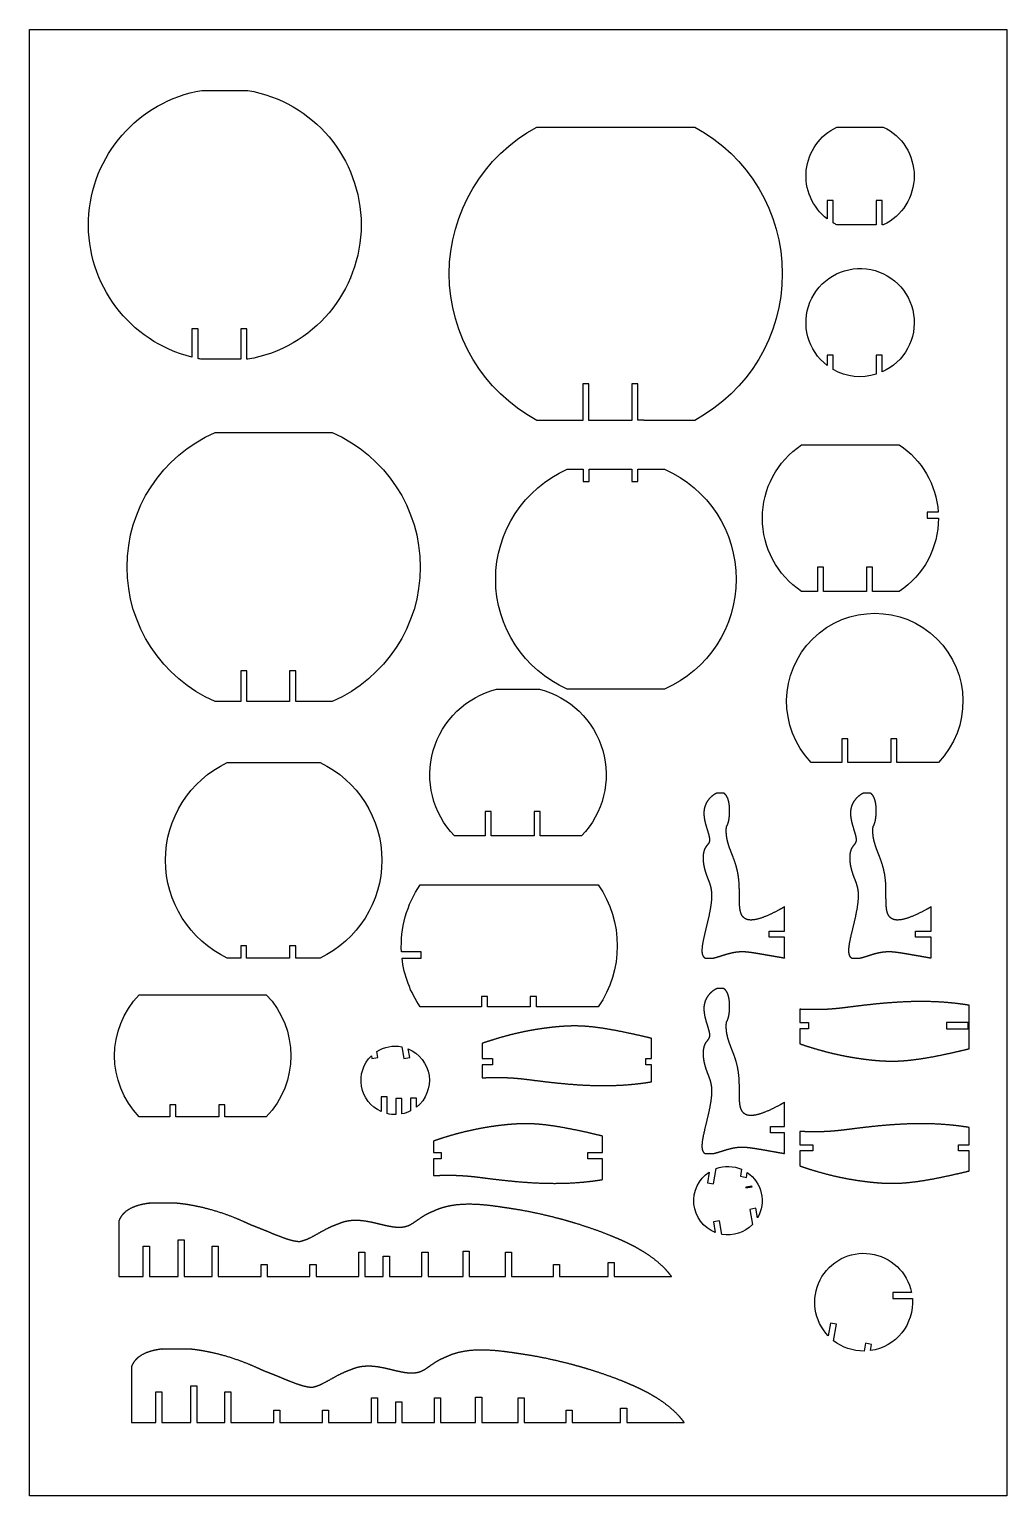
# Model space of a CAD drawing. Header units: inches. Extents: x -20 to 0, y -30 to 0.
import ezdxf

# ---------------------------------------------------------------- set-up
doc = ezdxf.new("R2010")
doc.units = ezdxf.units.IN
doc.layers.get('0').update_dxf_attribs({"linetype": 'CONTINUOUS'})

msp = doc.modelspace()

# ---------------------------------------------------------------- linework, layer by layer
for p, q in [((-5.779, -15.643), (-5.911, -15.643)), ((-2.779, -15.643), (-2.911, -15.643)), ((-4.529, -18.468), (-4.529, -17.969)), ((-1.529, -18.468), (-1.529, -17.969)), ((-4.847, -18.468), (-4.529, -18.468)), ((-4.847, -18.593), (-4.847, -18.468)), ((-4.529, -18.593), (-4.847, -18.593)), ((-4.529, -19.018), (-4.529, -18.593)), ((-1.849, -18.468), (-1.529, -18.468)), ((-1.849, -18.593), (-1.849, -18.468)), ((-1.529, -18.593), (-1.849, -18.593)), ((-1.529, -19.018), (-1.529, -18.593)), ((-6.154, -19.018), (-5.985, -19.018)), ((-3.154, -19.018), (-2.985, -19.018)), ((-5.779, -19.643), (-5.911, -19.643)), ((-4.216, -20.067), (-4.216, -20.339)), ((-0.755, -20.874), (-0.755, -19.985)), ((-4.216, -20.339), (-4.041, -20.339)), ((-4.041, -20.339), (-4.041, -20.464)), ((-7.255, -21.076), (-7.255, -20.661)), ((-4.041, -20.464), (-4.216, -20.464)), ((-4.216, -20.464), (-4.216, -20.772)), ((-10.716, -20.764), (-10.716, -21.076)), ((-10.716, -21.076), (-10.506, -21.076)), ((-10.506, -21.201), (-10.716, -21.201)), ((-10.716, -21.201), (-10.716, -21.469)), ((-10.506, -21.076), (-10.506, -21.201)), ((-7.369, -21.201), (-7.369, -21.076)), ((-7.369, -21.076), (-7.255, -21.076)), ((-7.255, -21.201), (-7.369, -21.201)), ((-7.255, -21.55), (-7.255, -21.201)), ((-4.529, -22.468), (-4.529, -21.969)), ((-4.816, -22.468), (-4.529, -22.468)), ((-4.816, -22.593), (-4.816, -22.468)), ((-0.755, -22.839), (-0.755, -22.485)), ((-11.716, -22.764), (-11.716, -22.999)), ((-8.255, -22.999), (-8.255, -22.661)), ((-4.529, -22.593), (-4.816, -22.593)), ((-4.529, -23.018), (-4.529, -22.593)), ((-4.216, -22.567), (-4.216, -22.839)), ((-11.716, -22.999), (-11.557, -22.999)), ((-11.557, -22.999), (-11.557, -23.124)), ((-8.554, -23.124), (-8.554, -22.999)), ((-8.554, -22.999), (-8.255, -22.999)), ((-6.154, -23.018), (-5.985, -23.018)), ((-4.216, -22.839), (-3.953, -22.839)), ((-3.953, -22.964), (-4.216, -22.964)), ((-4.216, -22.964), (-4.216, -23.272)), ((-3.953, -22.839), (-3.953, -22.964)), ((-0.971, -22.839), (-0.755, -22.839)), ((-0.971, -22.964), (-0.971, -22.839)), ((-0.755, -22.964), (-0.971, -22.964)), ((-0.755, -23.374), (-0.755, -22.964)), ((-11.557, -23.124), (-11.716, -23.124)), ((-11.716, -23.124), (-11.716, -23.469)), ((-8.255, -23.124), (-8.554, -23.124)), ((-8.255, -23.55), (-8.255, -23.124)), ((-16.972, -24.035), (-17.528, -24.035)), ((-18.153, -24.396), (-18.153, -25.535)), ((-16.94, -25.535), (-16.94, -24.785)), ((-16.94, -24.785), (-16.815, -24.785)), ((-16.815, -24.785), (-16.815, -25.535)), ((-17.653, -25.535), (-17.653, -24.91)), ((-17.653, -24.91), (-17.528, -24.91)), ((-17.528, -24.91), (-17.528, -25.535)), ((-16.243, -25.535), (-16.243, -24.91)), ((-16.243, -24.91), (-16.118, -24.91)), ((-16.118, -24.91), (-16.118, -25.535)), ((-13.243, -25.535), (-13.243, -25.035)), ((-13.243, -25.035), (-13.118, -25.035)), ((-13.118, -25.035), (-13.118, -25.535)), ((-12.743, -25.535), (-12.743, -25.117)), ((-12.743, -25.117), (-12.618, -25.117)), ((-12.618, -25.117), (-12.618, -25.535)), ((-11.95, -25.535), (-11.95, -25.035)), ((-11.95, -25.035), (-11.825, -25.035)), ((-11.825, -25.035), (-11.825, -25.535)), ((-11.11, -25.535), (-11.11, -25.018)), ((-11.11, -25.018), (-10.985, -25.018)), ((-10.985, -25.018), (-10.985, -25.535)), ((-10.243, -25.535), (-10.243, -25.035)), ((-10.243, -25.035), (-10.118, -25.035)), ((-10.118, -25.035), (-10.118, -25.535)), ((-15.243, -25.535), (-15.243, -25.285)), ((-15.243, -25.285), (-15.118, -25.285)), ((-15.118, -25.285), (-15.118, -25.535)), ((-14.243, -25.535), (-14.243, -25.285)), ((-14.243, -25.285), (-14.118, -25.285)), ((-14.118, -25.285), (-14.118, -25.535)), ((-9.259, -25.535), (-9.259, -25.285)), ((-9.259, -25.285), (-9.134, -25.285)), ((-9.134, -25.285), (-9.134, -25.535)), ((-8.143, -25.535), (-8.143, -25.248)), ((-8.143, -25.248), (-8.018, -25.248)), ((-8.018, -25.248), (-8.018, -25.535)), ((-18.153, -25.535), (-17.653, -25.535)), ((-17.528, -25.535), (-16.94, -25.535)), ((-16.815, -25.535), (-16.243, -25.535)), ((-16.118, -25.535), (-15.243, -25.535)), ((-15.118, -25.535), (-14.243, -25.535)), ((-14.118, -25.535), (-13.243, -25.535)), ((-13.118, -25.535), (-12.743, -25.535)), ((-12.618, -25.535), (-11.95, -25.535)), ((-11.825, -25.535), (-11.11, -25.535)), ((-10.985, -25.535), (-10.243, -25.535)), ((-10.118, -25.535), (-9.259, -25.535)), ((-9.134, -25.535), (-8.143, -25.535)), ((-8.018, -25.535), (-6.843, -25.535)), ((-16.715, -27.018), (-17.271, -27.018)), ((-17.896, -27.379), (-17.896, -28.518)), ((-17.396, -28.518), (-17.396, -27.893)), ((-17.396, -27.893), (-17.271, -27.893)), ((-17.271, -27.893), (-17.271, -28.518)), ((-16.683, -28.518), (-16.683, -27.768)), ((-16.683, -27.768), (-16.558, -27.768)), ((-16.558, -27.768), (-16.558, -28.518)), ((-15.985, -28.518), (-15.985, -27.893)), ((-15.985, -27.893), (-15.86, -27.893)), ((-15.86, -27.893), (-15.86, -28.518)), ((-12.985, -28.518), (-12.985, -28.016)), ((-12.985, -28.016), (-12.86, -28.016)), ((-12.86, -28.016), (-12.86, -28.518)), ((-12.485, -28.518), (-12.485, -28.1)), ((-12.485, -28.1), (-12.36, -28.1)), ((-12.36, -28.1), (-12.36, -28.518)), ((-11.693, -28.518), (-11.693, -28.018)), ((-11.693, -28.018), (-11.568, -28.018)), ((-11.568, -28.018), (-11.568, -28.518)), ((-10.853, -28.518), (-10.853, -28)), ((-10.853, -28), (-10.728, -28)), ((-10.728, -28), (-10.728, -28.518)), ((-9.985, -28.518), (-9.985, -28.018)), ((-9.985, -28.018), (-9.86, -28.018)), ((-9.86, -28.018), (-9.86, -28.518)), ((-14.985, -28.518), (-14.985, -28.268)), ((-14.985, -28.268), (-14.86, -28.268)), ((-14.86, -28.268), (-14.86, -28.518)), ((-13.985, -28.518), (-13.985, -28.268)), ((-13.985, -28.268), (-13.86, -28.268)), ((-13.86, -28.268), (-13.86, -28.518)), ((-9.002, -28.518), (-9.002, -28.268)), ((-9.002, -28.268), (-8.877, -28.268)), ((-8.877, -28.268), (-8.877, -28.518)), ((-7.885, -28.23), (-7.76, -28.23)), ((-7.885, -28.518), (-7.885, -28.23)), ((-7.76, -28.23), (-7.76, -28.518)), ((-17.896, -28.518), (-17.396, -28.518)), ((-17.271, -28.518), (-16.683, -28.518)), ((-16.558, -28.518), (-15.985, -28.518)), ((-15.86, -28.518), (-14.985, -28.518)), ((-14.86, -28.518), (-13.985, -28.518)), ((-13.86, -28.518), (-12.985, -28.518)), ((-12.86, -28.518), (-12.485, -28.518)), ((-12.36, -28.518), (-11.693, -28.518)), ((-11.568, -28.518), (-10.853, -28.518)), ((-10.728, -28.518), (-9.985, -28.518)), ((-9.86, -28.518), (-9.002, -28.518)), ((-8.877, -28.518), (-7.885, -28.518)), ((-7.76, -28.518), (-6.585, -28.518))]:
    msp.add_line(p, q)
for points in [[(0.015, -0.018), (0.015, -30.018), (-19.985, -30.018), (-19.985, -0.018)], [(-1.217, -20.339), (-1.217, -20.464), (-0.772, -20.464), (-0.772, -20.339)], [(-5.32, -23.722), (-5.197, -23.7), (-5.2, -23.684), (-5.323, -23.705)]]:
    msp.add_lwpolyline(points, close=True)
for points in [[(-15.533, -6.768), (-15.533, -6.143), (-15.658, -6.143), (-15.658, -6.768), (-16.457, -6.768, -0.006996), (-16.533, -6.753), (-16.533, -6.143), (-16.658, -6.143), (-16.658, -6.725, -0.812128), (-16.457, -1.268), (-15.514, -1.268, -0.84326), (-15.514, -6.768)], [(-7.658, -7.268), (-7.658, -8.018), (-8.533, -8.018), (-8.533, -7.268), (-8.658, -7.268), (-8.658, -8.018), (-9.601, -8.018, -0.597183), (-9.601, -2.018), (-6.369, -2.018, -0.597183), (-6.369, -8.018), (-7.408, -8.018), (-7.408, -8.014), (-7.533, -8.014), (-7.533, -7.268)], [(-2.533, -4.018), (-2.533, -3.52), (-2.658, -3.519), (-2.658, -4.018), (-3.46, -4.018, -0.018816), (-3.534, -3.979), (-3.534, -3.518), (-3.658, -3.518), (-3.658, -3.896, -0.561051), (-3.46, -2.018), (-2.511, -2.018, -0.632373), (-2.511, -4.018)], [(-2.533, -7.028), (-2.533, -6.686), (-2.658, -6.686), (-2.658, -7.075, -0.207357), (-3.533, -6.979), (-3.533, -6.686), (-3.658, -6.686), (-3.658, -6.896, -3.633713)], [(-14.658, -13.143), (-14.658, -13.768), (-15.533, -13.768), (-15.533, -13.143), (-15.658, -13.143), (-15.658, -13.768), (-16.184, -13.768, -0.654924), (-16.184, -8.268), (-13.787, -8.268, -0.654924), (-13.787, -13.768), (-14.533, -13.768), (-14.533, -13.143)], [(-1.61, -10.018), (-1.381, -10.018, -0.250926), (-2.185, -11.518), (-2.731, -11.518), (-2.731, -11.018), (-2.856, -11.018), (-2.856, -11.518), (-3.731, -11.518), (-3.731, -11.018), (-3.856, -11.018), (-3.856, -11.518), (-4.182, -11.518, -0.535574), (-4.182, -8.518), (-2.185, -8.518, -0.232556), (-1.386, -9.893), (-1.61, -9.893)], [(-7.53, -9.268), (-7.53, -9.018), (-6.985, -9.018, -0.650846), (-6.985, -13.518), (-8.978, -13.518, -0.650846), (-8.978, -9.018), (-8.655, -9.018), (-8.655, -9.268), (-8.527, -9.268), (-8.527, -9.018), (-7.655, -9.018), (-7.655, -9.268)], [(-2.358, -14.535), (-2.358, -15.018), (-3.236, -15.018), (-3.236, -14.535), (-3.361, -14.535), (-3.361, -15.018), (-3.985, -15.018, -2.347952), (-1.384, -15.018), (-2.233, -15.018), (-2.233, -14.535)], [(-9.658, -16.018), (-9.658, -16.518), (-10.533, -16.518), (-10.533, -16.018), (-10.658, -16.018), (-10.658, -16.518), (-11.286, -16.518, -0.576251), (-10.423, -13.518), (-9.548, -13.518, -0.576251), (-8.685, -16.518), (-9.533, -16.518), (-9.533, -16.018)], [(-14.533, -19.018), (-14.533, -18.768), (-14.658, -18.768), (-14.658, -19.018), (-15.539, -19.018), (-15.539, -18.768), (-15.658, -18.768), (-15.658, -19.018), (-15.934, -19.018, -0.632373), (-15.934, -15.018), (-14.036, -15.018, -0.632373), (-14.036, -19.018)], [(-9.735, -19.805), (-9.735, -20.018), (-10.61, -20.018), (-10.61, -19.805), (-10.735, -19.805), (-10.735, -20.018), (-11.985, -20.018, -0.12263), (-12.359, -19.018), (-11.966, -19.018), (-11.966, -18.893), (-12.37, -18.893, -0.166032), (-11.985, -17.518), (-8.343, -17.518, -0.31016), (-8.343, -20.018), (-9.61, -20.018), (-9.61, -19.805)], [(-15.985, -22.268), (-15.985, -22.018), (-16.11, -22.018), (-16.11, -22.268), (-16.985, -22.268), (-16.985, -22.018), (-17.11, -22.018), (-17.11, -22.268), (-17.738, -22.268, -0.40262), (-17.738, -19.768), (-15.137, -19.768, -0.40262), (-15.137, -22.268)], [(-12.187, -21.888), (-12.187, -22.147, -0.066342), (-12.362, -22.207), (-12.362, -21.89), (-12.487, -21.89), (-12.487, -22.221, -0.063124), (-12.662, -22.201), (-12.662, -21.857), (-12.787, -21.857), (-12.787, -22.159, -0.529733), (-12.985, -21.018), (-12.976, -21.074), (-12.852, -21.052), (-12.874, -20.93, -0.191608), (-12.366, -20.833), (-12.323, -21.076), (-12.2, -21.055), (-12.232, -20.874, -0.571181), (-12.062, -22.068), (-12.062, -21.888)], [(-5.312, -23.506), (-5.295, -23.404, -0.393019), (-5.085, -24.334), (-5.12, -24.138), (-5.243, -24.16), (-5.188, -24.47, -0.249335), (-5.814, -24.671), (-5.862, -24.396), (-5.985, -24.418), (-5.948, -24.633, -0.608639), (-6.072, -23.396), (-6.111, -23.618), (-5.988, -23.64), (-5.933, -23.326, -0.193819), (-5.41, -23.34), (-5.435, -23.484)], [(-2.752, -26.922), (-2.875, -26.9), (-2.903, -27.059, -0.169411), (-3.527, -26.848), (-3.467, -26.508), (-3.59, -26.487), (-3.637, -26.749, -1.328044), (-1.933, -25.859), (-2.316, -25.859), (-2.316, -25.984), (-1.915, -25.984, -0.395724), (-2.774, -27.05)]]:
    msp.add_lwpolyline(points, format="xyb", close=True)
for points, knots in [([(-5.911, -15.643), (-5.912, -15.643), (-5.928, -15.649), (-5.958, -15.663), (-6.003, -15.692), (-6.06, -15.741), (-6.118, -15.814), (-6.159, -15.896), (-6.182, -15.986), (-6.185, -16.082), (-6.171, -16.185), (-6.145, -16.29), (-6.112, -16.394), (-6.083, -16.488), (-6.065, -16.567), (-6.064, -16.628), (-6.082, -16.672), (-6.113, -16.708), (-6.149, -16.751), (-6.178, -16.811), (-6.197, -16.891), (-6.201, -16.987), (-6.191, -17.091), (-6.17, -17.194), (-6.141, -17.289), (-6.109, -17.375), (-6.077, -17.454), (-6.05, -17.532), (-6.03, -17.615), (-6.021, -17.709), (-6.024, -17.818), (-6.038, -17.941), (-6.061, -18.076), (-6.092, -18.221), (-6.128, -18.369), (-6.164, -18.515), (-6.195, -18.652), (-6.218, -18.775), (-6.226, -18.878), (-6.217, -18.949), (-6.196, -18.988), (-6.175, -19.007), (-6.16, -19.015), (-6.154, -19.018)], [0.1681658, 0.1681658, 0.1681658, 0.1681658, 0.1681658, 0.1681658, 0.1692308, 0.1846154, 0.2, 0.2153846, 0.2307692, 0.2461538, 0.2615385, 0.2769231, 0.2923077, 0.3076923, 0.3230769, 0.3384615, 0.3538462, 0.3692308, 0.3846154, 0.4, 0.4153846, 0.4307692, 0.4461538, 0.4615385, 0.4769231, 0.4923077, 0.5076923, 0.5230769, 0.5384615, 0.5538462, 0.5692308, 0.5846154, 0.6, 0.6153846, 0.6307692, 0.6461538, 0.6615385, 0.6769231, 0.6923077, 0.7076923, 0.7230769, 0.7384615, 0.7460269, 0.7460269, 0.7460269, 0.7460269, 0.7460269, 0.7460269]), ([(-5.719, -16.33), (-5.714, -16.322), (-5.703, -16.303), (-5.689, -16.271), (-5.673, -16.218), (-5.66, -16.137), (-5.653, -16.044), (-5.654, -15.943), (-5.665, -15.842), (-5.688, -15.751), (-5.718, -15.694), (-5.747, -15.663), (-5.768, -15.648), (-5.779, -15.643)], [0, 0, 0, 0, 0, 0, 0.0153846, 0.0307692, 0.0461538, 0.0615385, 0.0769231, 0.0923077, 0.1076923, 0.1230769, 0.1380945, 0.1380945, 0.1380945, 0.1380945, 0.1380945, 0.1380945]), ([(-2.911, -15.643), (-2.912, -15.643), (-2.928, -15.649), (-2.958, -15.663), (-3.003, -15.692), (-3.06, -15.741), (-3.118, -15.814), (-3.159, -15.896), (-3.182, -15.986), (-3.185, -16.082), (-3.171, -16.185), (-3.145, -16.29), (-3.112, -16.394), (-3.083, -16.488), (-3.065, -16.567), (-3.064, -16.628), (-3.082, -16.672), (-3.113, -16.708), (-3.149, -16.751), (-3.178, -16.811), (-3.197, -16.891), (-3.201, -16.987), (-3.191, -17.091), (-3.17, -17.194), (-3.141, -17.289), (-3.109, -17.375), (-3.077, -17.454), (-3.05, -17.532), (-3.03, -17.615), (-3.021, -17.709), (-3.024, -17.818), (-3.038, -17.941), (-3.061, -18.076), (-3.092, -18.221), (-3.128, -18.369), (-3.164, -18.515), (-3.195, -18.652), (-3.218, -18.775), (-3.226, -18.878), (-3.217, -18.949), (-3.196, -18.988), (-3.175, -19.007), (-3.16, -19.015), (-3.154, -19.018)], [0.1681658, 0.1681658, 0.1681658, 0.1681658, 0.1681658, 0.1681658, 0.1692308, 0.1846154, 0.2, 0.2153846, 0.2307692, 0.2461538, 0.2615385, 0.2769231, 0.2923077, 0.3076923, 0.3230769, 0.3384615, 0.3538462, 0.3692308, 0.3846154, 0.4, 0.4153846, 0.4307692, 0.4461538, 0.4615385, 0.4769231, 0.4923077, 0.5076923, 0.5230769, 0.5384615, 0.5538462, 0.5692308, 0.5846154, 0.6, 0.6153846, 0.6307692, 0.6461538, 0.6615385, 0.6769231, 0.6923077, 0.7076923, 0.7230769, 0.7384615, 0.7460269, 0.7460269, 0.7460269, 0.7460269, 0.7460269, 0.7460269]), ([(-2.719, -16.33), (-2.714, -16.322), (-2.703, -16.303), (-2.689, -16.271), (-2.673, -16.218), (-2.66, -16.137), (-2.653, -16.044), (-2.654, -15.943), (-2.665, -15.842), (-2.688, -15.751), (-2.718, -15.694), (-2.747, -15.663), (-2.768, -15.648), (-2.779, -15.643)], [0, 0, 0, 0, 0, 0, 0.0153846, 0.0307692, 0.0461538, 0.0615385, 0.0769231, 0.0923077, 0.1076923, 0.1230769, 0.1380945, 0.1380945, 0.1380945, 0.1380945, 0.1380945, 0.1380945]), ([(-5.985, -19.018), (-5.981, -19.017), (-5.958, -19.011), (-5.916, -19), (-5.852, -18.981), (-5.766, -18.953), (-5.668, -18.923), (-5.576, -18.901), (-5.489, -18.888), (-5.405, -18.884), (-5.321, -18.887), (-5.234, -18.897), (-5.141, -18.911), (-5.04, -18.928), (-4.929, -18.947), (-4.807, -18.969), (-4.702, -18.987), (-4.617, -19.002), (-4.559, -19.012), (-4.529, -19.018)], [0.780895, 0.780895, 0.780895, 0.780895, 0.780895, 0.780895, 0.7846154, 0.8, 0.8153846, 0.8307692, 0.8461538, 0.8615385, 0.8769231, 0.8923077, 0.9076923, 0.9230769, 0.9384615, 0.9538462, 0.9692308, 0.9846154, 1, 1, 1, 1, 1, 1]), ([(-2.985, -19.018), (-2.981, -19.017), (-2.958, -19.011), (-2.916, -19), (-2.852, -18.981), (-2.766, -18.953), (-2.668, -18.923), (-2.576, -18.901), (-2.489, -18.888), (-2.405, -18.884), (-2.321, -18.887), (-2.234, -18.897), (-2.141, -18.911), (-2.04, -18.928), (-1.929, -18.947), (-1.807, -18.969), (-1.702, -18.987), (-1.617, -19.002), (-1.559, -19.012), (-1.529, -19.018)], [0.780895, 0.780895, 0.780895, 0.780895, 0.780895, 0.780895, 0.7846154, 0.8, 0.8153846, 0.8307692, 0.8461538, 0.8615385, 0.8769231, 0.8923077, 0.9076923, 0.9230769, 0.9384615, 0.9538462, 0.9692308, 0.9846154, 1, 1, 1, 1, 1, 1]), ([(-5.911, -19.643), (-5.912, -19.643), (-5.928, -19.649), (-5.958, -19.663), (-6.003, -19.692), (-6.06, -19.741), (-6.118, -19.814), (-6.159, -19.896), (-6.182, -19.986), (-6.185, -20.082), (-6.171, -20.185), (-6.145, -20.29), (-6.112, -20.394), (-6.083, -20.488), (-6.065, -20.567), (-6.064, -20.628), (-6.082, -20.672), (-6.113, -20.708), (-6.149, -20.751), (-6.178, -20.811), (-6.197, -20.891), (-6.201, -20.987), (-6.191, -21.091), (-6.17, -21.194), (-6.141, -21.289), (-6.109, -21.375), (-6.077, -21.454), (-6.05, -21.532), (-6.03, -21.615), (-6.021, -21.709), (-6.024, -21.818), (-6.038, -21.941), (-6.061, -22.076), (-6.092, -22.221), (-6.128, -22.369), (-6.164, -22.515), (-6.195, -22.652), (-6.218, -22.775), (-6.226, -22.878), (-6.217, -22.949), (-6.196, -22.988), (-6.175, -23.007), (-6.16, -23.015), (-6.154, -23.018)], [0.1681658, 0.1681658, 0.1681658, 0.1681658, 0.1681658, 0.1681658, 0.1692308, 0.1846154, 0.2, 0.2153846, 0.2307692, 0.2461538, 0.2615385, 0.2769231, 0.2923077, 0.3076923, 0.3230769, 0.3384615, 0.3538462, 0.3692308, 0.3846154, 0.4, 0.4153846, 0.4307692, 0.4461538, 0.4615385, 0.4769231, 0.4923077, 0.5076923, 0.5230769, 0.5384615, 0.5538462, 0.5692308, 0.5846154, 0.6, 0.6153846, 0.6307692, 0.6461538, 0.6615385, 0.6769231, 0.6923077, 0.7076923, 0.7230769, 0.7384615, 0.7460269, 0.7460269, 0.7460269, 0.7460269, 0.7460269, 0.7460269]), ([(-5.719, -20.33), (-5.714, -20.322), (-5.703, -20.303), (-5.689, -20.271), (-5.673, -20.218), (-5.66, -20.137), (-5.653, -20.044), (-5.654, -19.943), (-5.665, -19.842), (-5.688, -19.751), (-5.718, -19.694), (-5.747, -19.663), (-5.768, -19.648), (-5.779, -19.643)], [0, 0, 0, 0, 0, 0, 0.0153846, 0.0307692, 0.0461538, 0.0615385, 0.0769231, 0.0923077, 0.1076923, 0.1230769, 0.1380945, 0.1380945, 0.1380945, 0.1380945, 0.1380945, 0.1380945]), ([(-5.985, -23.018), (-5.981, -23.017), (-5.958, -23.011), (-5.916, -23), (-5.852, -22.981), (-5.766, -22.953), (-5.668, -22.923), (-5.576, -22.901), (-5.489, -22.888), (-5.405, -22.884), (-5.321, -22.887), (-5.234, -22.897), (-5.141, -22.911), (-5.04, -22.928), (-4.929, -22.947), (-4.807, -22.969), (-4.702, -22.987), (-4.617, -23.002), (-4.559, -23.012), (-4.529, -23.018)], [0.780895, 0.780895, 0.780895, 0.780895, 0.780895, 0.780895, 0.7846154, 0.8, 0.8153846, 0.8307692, 0.8461538, 0.8615385, 0.8769231, 0.8923077, 0.9076923, 0.9230769, 0.9384615, 0.9538462, 0.9692308, 0.9846154, 1, 1, 1, 1, 1, 1]), ([(-17.528, -24.035), (-17.529, -24.035), (-17.579, -24.041), (-17.675, -24.056), (-17.806, -24.088), (-17.952, -24.148), (-18.058, -24.233), (-18.115, -24.309), (-18.142, -24.366), (-18.153, -24.396)], [-0.08012292, -0.08012292, -0.08012292, -0.08012292, -0.08012292, -0.08012292, -0.08, -0.06, -0.04, -0.02, 0, 0, 0, 0, 0, 0]), ([(-16.94, -24.038), (-16.944, -24.038), (-16.951, -24.037), (-16.957, -24.037), (-16.963, -24.036), (-16.97, -24.035), (-16.972, -24.035)], [-0.121244724, -0.121244724, -0.121244724, -0.121244724, -0.121244724, -0.121244724, -0.12, -0.119224011, -0.119224011, -0.119224011, -0.119224011, -0.119224011, -0.119224011]), ([(-15.448, -24.482), (-15.494, -24.46), (-15.596, -24.412), (-15.76, -24.339), (-15.996, -24.247), (-16.281, -24.159), (-16.515, -24.104), (-16.681, -24.073), (-16.781, -24.058), (-16.815, -24.054)], [-0.21714596, -0.21714596, -0.21714596, -0.21714596, -0.21714596, -0.21714596, -0.2, -0.18, -0.16, -0.14, -0.12912407, -0.12912407, -0.12912407, -0.12912407, -0.12912407, -0.12912407]), ([(-11.895, -24.285), (-11.909, -24.293), (-11.956, -24.321), (-12.029, -24.37), (-12.094, -24.419), (-12.155, -24.46), (-12.208, -24.488), (-12.235, -24.499), (-12.236, -24.5)], [-0.68831567, -0.68831567, -0.68831567, -0.68831567, -0.68831567, -0.68831567, -0.68, -0.66, -0.64, -0.63908219, -0.63908219, -0.63908219, -0.63908219, -0.63908219, -0.63908219]), ([(-11.717, -24.2), (-11.732, -24.206), (-11.771, -24.221), (-11.808, -24.238), (-11.843, -24.256), (-11.875, -24.274), (-11.895, -24.285)], [-0.70678749, -0.70678749, -0.70678749, -0.70678749, -0.70678749, -0.70678749, -0.7, -0.68831567, -0.68831567, -0.68831567, -0.68831567, -0.68831567, -0.68831567]), ([(-10.243, -24.128), (-10.264, -24.125), (-10.35, -24.111), (-10.498, -24.089), (-10.704, -24.065), (-10.955, -24.05), (-11.219, -24.059), (-11.424, -24.092), (-11.564, -24.134), (-11.654, -24.17), (-11.704, -24.193), (-11.717, -24.2)], [-0.7464832, -0.7464832, -0.7464832, -0.7464832, -0.7464832, -0.7464832, -0.74, -0.72, -0.7, -0.68, -0.66, -0.64, -0.6322467, -0.6322467, -0.6322467, -0.6322467, -0.6322467, -0.6322467]), ([(-8.98, -24.396), (-9.029, -24.382), (-9.166, -24.344), (-9.395, -24.285), (-9.652, -24.227), (-9.908, -24.178), (-10.108, -24.147), (-10.219, -24.131), (-10.243, -24.128)], [-0.8513962, -0.8513962, -0.8513962, -0.8513962, -0.8513962, -0.8513962, -0.84, -0.82, -0.8, -0.79447447, -0.79447447, -0.79447447, -0.79447447, -0.79447447, -0.79447447]), ([(-15.088, -24.624), (-15.132, -24.606), (-15.204, -24.577), (-15.276, -24.548), (-15.349, -24.519), (-15.421, -24.492), (-15.448, -24.482)], [-0.33868479, -0.33868479, -0.33868479, -0.33868479, -0.33868479, -0.33868479, -0.32, -0.30841706, -0.30841706, -0.30841706, -0.30841706, -0.30841706, -0.30841706]), ([(-13.679, -24.467), (-13.681, -24.467), (-13.723, -24.481), (-13.804, -24.512), (-13.922, -24.567), (-14.069, -24.652), (-14.218, -24.738), (-14.329, -24.789), (-14.406, -24.812), (-14.45, -24.822), (-14.461, -24.824)], [-0.40069205, -0.40069205, -0.40069205, -0.40069205, -0.40069205, -0.40069205, -0.4, -0.38, -0.36, -0.34, -0.32, -0.31335102, -0.31335102, -0.31335102, -0.31335102, -0.31335102, -0.31335102]), ([(-13.443, -24.396), (-13.481, -24.402), (-13.531, -24.412), (-13.578, -24.426), (-13.624, -24.443), (-13.669, -24.462), (-13.679, -24.467)], [-0.51804557, -0.51804557, -0.51804557, -0.51804557, -0.51804557, -0.51804557, -0.5, -0.49440441, -0.49440441, -0.49440441, -0.49440441, -0.49440441, -0.49440441]), ([(-12.743, -24.482), (-12.785, -24.472), (-12.873, -24.45), (-13.011, -24.416), (-13.157, -24.389), (-13.299, -24.382), (-13.392, -24.389), (-13.439, -24.396), (-13.443, -24.396)], [-0.5798266, -0.5798266, -0.5798266, -0.5798266, -0.5798266, -0.5798266, -0.56, -0.54, -0.52, -0.51804557, -0.51804557, -0.51804557, -0.51804557, -0.51804557, -0.51804557]), ([(-12.236, -24.5), (-12.261, -24.509), (-12.312, -24.524), (-12.391, -24.536), (-12.487, -24.533), (-12.595, -24.514), (-12.677, -24.497), (-12.728, -24.486), (-12.743, -24.482)], [-0.55913553, -0.55913553, -0.55913553, -0.55913553, -0.55913553, -0.55913553, -0.54, -0.52, -0.5, -0.49183599, -0.49183599, -0.49183599, -0.49183599, -0.49183599, -0.49183599]), ([(-7.887, -24.785), (-7.911, -24.774), (-8.004, -24.734), (-8.172, -24.663), (-8.385, -24.583), (-8.612, -24.506), (-8.818, -24.443), (-8.942, -24.407), (-8.98, -24.396)], [-0.90710871, -0.90710871, -0.90710871, -0.90710871, -0.90710871, -0.90710871, -0.9, -0.88, -0.86, -0.8513962, -0.8513962, -0.8513962, -0.8513962, -0.8513962, -0.8513962]), ([(-14.461, -24.824), (-14.494, -24.821), (-14.565, -24.812), (-14.679, -24.785), (-14.804, -24.74), (-14.939, -24.686), (-15.035, -24.646), (-15.085, -24.626), (-15.088, -24.624)], [-0.3988163, -0.3988163, -0.3988163, -0.3988163, -0.3988163, -0.3988163, -0.38, -0.36, -0.34, -0.33868479, -0.33868479, -0.33868479, -0.33868479, -0.33868479, -0.33868479]), ([(-7.574, -24.938), (-7.616, -24.915), (-7.677, -24.883), (-7.739, -24.853), (-7.803, -24.823), (-7.869, -24.793), (-7.887, -24.785)], [-0.91811807, -0.91811807, -0.91811807, -0.91811807, -0.91811807, -0.91811807, -0.9, -0.89335672, -0.89335672, -0.89335672, -0.89335672, -0.89335672, -0.89335672]), ([(-6.843, -25.535), (-6.867, -25.503), (-6.917, -25.438), (-7.002, -25.344), (-7.132, -25.223), (-7.29, -25.107), (-7.422, -25.023), (-7.518, -24.969), (-7.569, -24.94), (-7.574, -24.938)], [-1, -1, -1, -1, -1, -1, -0.98, -0.96, -0.94, -0.92, -0.91811807, -0.91811807, -0.91811807, -0.91811807, -0.91811807, -0.91811807]), ([(-17.271, -27.018), (-17.271, -27.018), (-17.322, -27.024), (-17.418, -27.039), (-17.549, -27.07), (-17.695, -27.131), (-17.801, -27.215), (-17.857, -27.292), (-17.885, -27.349), (-17.896, -27.379)], [-0.08012292, -0.08012292, -0.08012292, -0.08012292, -0.08012292, -0.08012292, -0.08, -0.06, -0.04, -0.02, 0, 0, 0, 0, 0, 0]), ([(-16.683, -27.021), (-16.687, -27.02), (-16.693, -27.02), (-16.7, -27.019), (-16.706, -27.018), (-16.712, -27.018), (-16.715, -27.018)], [-0.121244724, -0.121244724, -0.121244724, -0.121244724, -0.121244724, -0.121244724, -0.12, -0.119224011, -0.119224011, -0.119224011, -0.119224011, -0.119224011, -0.119224011]), ([(-15.191, -27.464), (-15.237, -27.442), (-15.338, -27.394), (-15.503, -27.322), (-15.739, -27.23), (-16.024, -27.141), (-16.258, -27.086), (-16.424, -27.056), (-16.523, -27.041), (-16.558, -27.036)], [-0.21714596, -0.21714596, -0.21714596, -0.21714596, -0.21714596, -0.21714596, -0.2, -0.18, -0.16, -0.14, -0.12912407, -0.12912407, -0.12912407, -0.12912407, -0.12912407, -0.12912407]), ([(-11.638, -27.268), (-11.652, -27.276), (-11.699, -27.304), (-11.772, -27.353), (-11.837, -27.401), (-11.898, -27.443), (-11.95, -27.47), (-11.978, -27.482), (-11.979, -27.482)], [-0.68831567, -0.68831567, -0.68831567, -0.68831567, -0.68831567, -0.68831567, -0.68, -0.66, -0.64, -0.63908219, -0.63908219, -0.63908219, -0.63908219, -0.63908219, -0.63908219]), ([(-11.46, -27.182), (-11.475, -27.188), (-11.514, -27.204), (-11.551, -27.221), (-11.585, -27.238), (-11.618, -27.256), (-11.638, -27.268)], [-0.70678749, -0.70678749, -0.70678749, -0.70678749, -0.70678749, -0.70678749, -0.7, -0.68831567, -0.68831567, -0.68831567, -0.68831567, -0.68831567, -0.68831567]), ([(-9.985, -27.111), (-10.007, -27.107), (-10.092, -27.093), (-10.241, -27.072), (-10.446, -27.048), (-10.698, -27.032), (-10.962, -27.041), (-11.167, -27.074), (-11.307, -27.116), (-11.397, -27.153), (-11.446, -27.176), (-11.46, -27.182)], [-0.7464832, -0.7464832, -0.7464832, -0.7464832, -0.7464832, -0.7464832, -0.74, -0.72, -0.7, -0.68, -0.66, -0.64, -0.6322467, -0.6322467, -0.6322467, -0.6322467, -0.6322467, -0.6322467]), ([(-8.722, -27.379), (-8.772, -27.365), (-8.909, -27.327), (-9.138, -27.268), (-9.395, -27.209), (-9.651, -27.16), (-9.851, -27.129), (-9.962, -27.114), (-9.985, -27.111)], [-0.8513962, -0.8513962, -0.8513962, -0.8513962, -0.8513962, -0.8513962, -0.84, -0.82, -0.8, -0.79447447, -0.79447447, -0.79447447, -0.79447447, -0.79447447, -0.79447447]), ([(-14.831, -27.607), (-14.875, -27.589), (-14.946, -27.559), (-15.019, -27.53), (-15.092, -27.502), (-15.163, -27.475), (-15.191, -27.464)], [-0.33868479, -0.33868479, -0.33868479, -0.33868479, -0.33868479, -0.33868479, -0.32, -0.30841706, -0.30841706, -0.30841706, -0.30841706, -0.30841706, -0.30841706]), ([(-13.422, -27.449), (-13.423, -27.45), (-13.465, -27.464), (-13.547, -27.494), (-13.664, -27.55), (-13.812, -27.634), (-13.961, -27.72), (-14.071, -27.771), (-14.148, -27.795), (-14.193, -27.804), (-14.204, -27.806)], [-0.40069205, -0.40069205, -0.40069205, -0.40069205, -0.40069205, -0.40069205, -0.4, -0.38, -0.36, -0.34, -0.32, -0.31335102, -0.31335102, -0.31335102, -0.31335102, -0.31335102, -0.31335102]), ([(-13.186, -27.379), (-13.224, -27.384), (-13.273, -27.394), (-13.321, -27.408), (-13.367, -27.425), (-13.412, -27.445), (-13.422, -27.449)], [-0.51804557, -0.51804557, -0.51804557, -0.51804557, -0.51804557, -0.51804557, -0.5, -0.49440441, -0.49440441, -0.49440441, -0.49440441, -0.49440441, -0.49440441]), ([(-12.485, -27.465), (-12.528, -27.454), (-12.616, -27.432), (-12.754, -27.398), (-12.9, -27.371), (-13.042, -27.365), (-13.134, -27.372), (-13.181, -27.378), (-13.186, -27.379)], [-0.5798266, -0.5798266, -0.5798266, -0.5798266, -0.5798266, -0.5798266, -0.56, -0.54, -0.52, -0.51804557, -0.51804557, -0.51804557, -0.51804557, -0.51804557, -0.51804557]), ([(-11.979, -27.482), (-12.004, -27.491), (-12.055, -27.506), (-12.134, -27.518), (-12.23, -27.515), (-12.337, -27.497), (-12.42, -27.479), (-12.471, -27.468), (-12.485, -27.465)], [-0.55913553, -0.55913553, -0.55913553, -0.55913553, -0.55913553, -0.55913553, -0.54, -0.52, -0.5, -0.49183599, -0.49183599, -0.49183599, -0.49183599, -0.49183599, -0.49183599]), ([(-7.629, -27.768), (-7.653, -27.757), (-7.746, -27.716), (-7.915, -27.646), (-8.128, -27.565), (-8.355, -27.489), (-8.561, -27.425), (-8.685, -27.389), (-8.722, -27.379)], [-0.90710871, -0.90710871, -0.90710871, -0.90710871, -0.90710871, -0.90710871, -0.9, -0.88, -0.86, -0.8513962, -0.8513962, -0.8513962, -0.8513962, -0.8513962, -0.8513962]), ([(-14.204, -27.806), (-14.237, -27.804), (-14.308, -27.794), (-14.422, -27.767), (-14.547, -27.722), (-14.682, -27.668), (-14.778, -27.629), (-14.828, -27.608), (-14.831, -27.607)], [-0.3988163, -0.3988163, -0.3988163, -0.3988163, -0.3988163, -0.3988163, -0.38, -0.36, -0.34, -0.33868479, -0.33868479, -0.33868479, -0.33868479, -0.33868479, -0.33868479]), ([(-7.316, -27.92), (-7.359, -27.897), (-7.419, -27.866), (-7.481, -27.835), (-7.546, -27.805), (-7.612, -27.775), (-7.629, -27.768)], [-0.91811807, -0.91811807, -0.91811807, -0.91811807, -0.91811807, -0.91811807, -0.9, -0.89335672, -0.89335672, -0.89335672, -0.89335672, -0.89335672, -0.89335672]), ([(-6.585, -28.518), (-6.609, -28.485), (-6.66, -28.42), (-6.745, -28.326), (-6.875, -28.206), (-7.032, -28.09), (-7.165, -28.006), (-7.26, -27.951), (-7.312, -27.923), (-7.316, -27.92)], [-1, -1, -1, -1, -1, -1, -0.98, -0.96, -0.94, -0.92, -0.91811807, -0.91811807, -0.91811807, -0.91811807, -0.91811807, -0.91811807])]:
    msp.add_open_spline(points, degree=5, knots=knots)
for points in [[(-4.529, -17.969), (-4.583, -18), (-4.685, -18.057), (-4.826, -18.129), (-4.99, -18.2), (-5.156, -18.245), (-5.282, -18.246), (-5.37, -18.205), (-5.424, -18.126), (-5.449, -18.013), (-5.456, -17.875), (-5.455, -17.722), (-5.455, -17.562), (-5.464, -17.405), (-5.488, -17.257), (-5.524, -17.118), (-5.568, -16.99), (-5.616, -16.871), (-5.66, -16.758), (-5.695, -16.648), (-5.718, -16.54), (-5.725, -16.456), (-5.725, -16.393), (-5.721, -16.351), (-5.719, -16.33)], [(-1.529, -17.969), (-1.583, -18), (-1.685, -18.057), (-1.826, -18.129), (-1.99, -18.2), (-2.156, -18.245), (-2.282, -18.246), (-2.37, -18.205), (-2.424, -18.126), (-2.449, -18.013), (-2.456, -17.875), (-2.455, -17.722), (-2.455, -17.562), (-2.464, -17.405), (-2.488, -17.257), (-2.524, -17.118), (-2.568, -16.99), (-2.616, -16.871), (-2.66, -16.758), (-2.695, -16.648), (-2.718, -16.54), (-2.725, -16.456), (-2.725, -16.393), (-2.721, -16.351), (-2.719, -16.33)], [(-0.755, -19.985), (-0.794, -19.978), (-0.872, -19.966), (-0.99, -19.95), (-1.15, -19.932), (-1.357, -19.917), (-1.568, -19.908), (-1.783, -19.906), (-2, -19.911), (-2.217, -19.922), (-2.43, -19.937), (-2.634, -19.955), (-2.825, -19.976), (-3, -19.996), (-3.156, -20.016), (-3.295, -20.034), (-3.422, -20.049), (-3.541, -20.06), (-3.661, -20.069), (-3.786, -20.073), (-3.919, -20.075), (-4.033, -20.073), (-4.122, -20.07), (-4.184, -20.068), (-4.216, -20.067)], [(-4.529, -21.969), (-4.583, -22), (-4.685, -22.057), (-4.826, -22.129), (-4.99, -22.2), (-5.156, -22.245), (-5.282, -22.246), (-5.37, -22.205), (-5.424, -22.126), (-5.449, -22.013), (-5.456, -21.875), (-5.455, -21.722), (-5.455, -21.562), (-5.464, -21.405), (-5.488, -21.257), (-5.524, -21.118), (-5.568, -20.99), (-5.616, -20.871), (-5.66, -20.758), (-5.695, -20.648), (-5.718, -20.54), (-5.725, -20.456), (-5.725, -20.393), (-5.721, -20.351), (-5.719, -20.33)], [(-7.255, -20.661), (-7.308, -20.649), (-7.413, -20.623), (-7.563, -20.588), (-7.753, -20.547), (-7.972, -20.503), (-8.172, -20.467), (-8.355, -20.44), (-8.521, -20.421), (-8.673, -20.41), (-8.816, -20.406), (-8.953, -20.409), (-9.091, -20.417), (-9.233, -20.429), (-9.381, -20.446), (-9.535, -20.467), (-9.695, -20.493), (-9.859, -20.525), (-10.027, -20.561), (-10.197, -20.603), (-10.368, -20.651), (-10.506, -20.693), (-10.611, -20.727), (-10.681, -20.751), (-10.716, -20.764)], [(-4.216, -20.772), (-4.181, -20.784), (-4.111, -20.808), (-4.006, -20.842), (-3.868, -20.884), (-3.697, -20.932), (-3.527, -20.974), (-3.359, -21.011), (-3.195, -21.042), (-3.035, -21.068), (-2.881, -21.089), (-2.733, -21.106), (-2.591, -21.119), (-2.453, -21.126), (-2.316, -21.129), (-2.173, -21.125), (-2.021, -21.114), (-1.855, -21.095), (-1.672, -21.068), (-1.472, -21.033), (-1.253, -20.989), (-1.063, -20.947), (-0.913, -20.912), (-0.808, -20.887), (-0.755, -20.874)], [(-10.716, -21.469), (-10.684, -21.467), (-10.622, -21.465), (-10.533, -21.462), (-10.419, -21.46), (-10.286, -21.462), (-10.161, -21.467), (-10.041, -21.475), (-9.922, -21.486), (-9.795, -21.501), (-9.656, -21.519), (-9.5, -21.539), (-9.325, -21.559), (-9.134, -21.58), (-8.93, -21.598), (-8.717, -21.614), (-8.5, -21.624), (-8.283, -21.629), (-8.068, -21.627), (-7.857, -21.619), (-7.65, -21.603), (-7.49, -21.585), (-7.372, -21.569), (-7.294, -21.557), (-7.255, -21.55)], [(-8.255, -22.661), (-8.308, -22.649), (-8.413, -22.623), (-8.563, -22.588), (-8.753, -22.547), (-8.972, -22.503), (-9.172, -22.467), (-9.355, -22.44), (-9.521, -22.421), (-9.673, -22.41), (-9.816, -22.406), (-9.953, -22.409), (-10.091, -22.417), (-10.233, -22.429), (-10.381, -22.446), (-10.535, -22.467), (-10.695, -22.493), (-10.859, -22.525), (-11.027, -22.561), (-11.197, -22.603), (-11.368, -22.651), (-11.506, -22.693), (-11.611, -22.727), (-11.681, -22.751), (-11.716, -22.764)], [(-0.755, -22.485), (-0.794, -22.478), (-0.872, -22.466), (-0.99, -22.45), (-1.15, -22.432), (-1.357, -22.417), (-1.568, -22.408), (-1.783, -22.406), (-2, -22.411), (-2.217, -22.422), (-2.43, -22.437), (-2.634, -22.455), (-2.825, -22.476), (-3, -22.496), (-3.156, -22.516), (-3.295, -22.534), (-3.422, -22.549), (-3.541, -22.56), (-3.661, -22.569), (-3.786, -22.573), (-3.919, -22.575), (-4.033, -22.573), (-4.122, -22.57), (-4.184, -22.568), (-4.216, -22.567)], [(-4.216, -23.272), (-4.181, -23.284), (-4.111, -23.308), (-4.006, -23.342), (-3.868, -23.384), (-3.697, -23.432), (-3.527, -23.474), (-3.359, -23.511), (-3.195, -23.542), (-3.035, -23.568), (-2.881, -23.589), (-2.733, -23.606), (-2.591, -23.619), (-2.453, -23.626), (-2.316, -23.629), (-2.173, -23.625), (-2.021, -23.614), (-1.855, -23.595), (-1.672, -23.568), (-1.472, -23.533), (-1.253, -23.489), (-1.063, -23.447), (-0.913, -23.412), (-0.808, -23.387), (-0.755, -23.374)], [(-11.716, -23.469), (-11.684, -23.467), (-11.622, -23.465), (-11.533, -23.462), (-11.419, -23.46), (-11.286, -23.462), (-11.161, -23.467), (-11.041, -23.475), (-10.922, -23.486), (-10.795, -23.501), (-10.656, -23.519), (-10.5, -23.539), (-10.325, -23.559), (-10.134, -23.58), (-9.93, -23.598), (-9.717, -23.614), (-9.5, -23.624), (-9.283, -23.629), (-9.068, -23.627), (-8.857, -23.619), (-8.65, -23.603), (-8.49, -23.585), (-8.372, -23.569), (-8.294, -23.557), (-8.255, -23.55)], [(-16.815, -24.054), (-16.841, -24.05), (-16.866, -24.047), (-16.891, -24.044), (-16.916, -24.041), (-16.94, -24.038)], [(-16.558, -27.036), (-16.583, -27.032), (-16.609, -27.029), (-16.634, -27.026), (-16.658, -27.023), (-16.683, -27.021)]]:
    msp.add_open_spline(points, degree=5)

doc.saveas('drawing.dxf')
